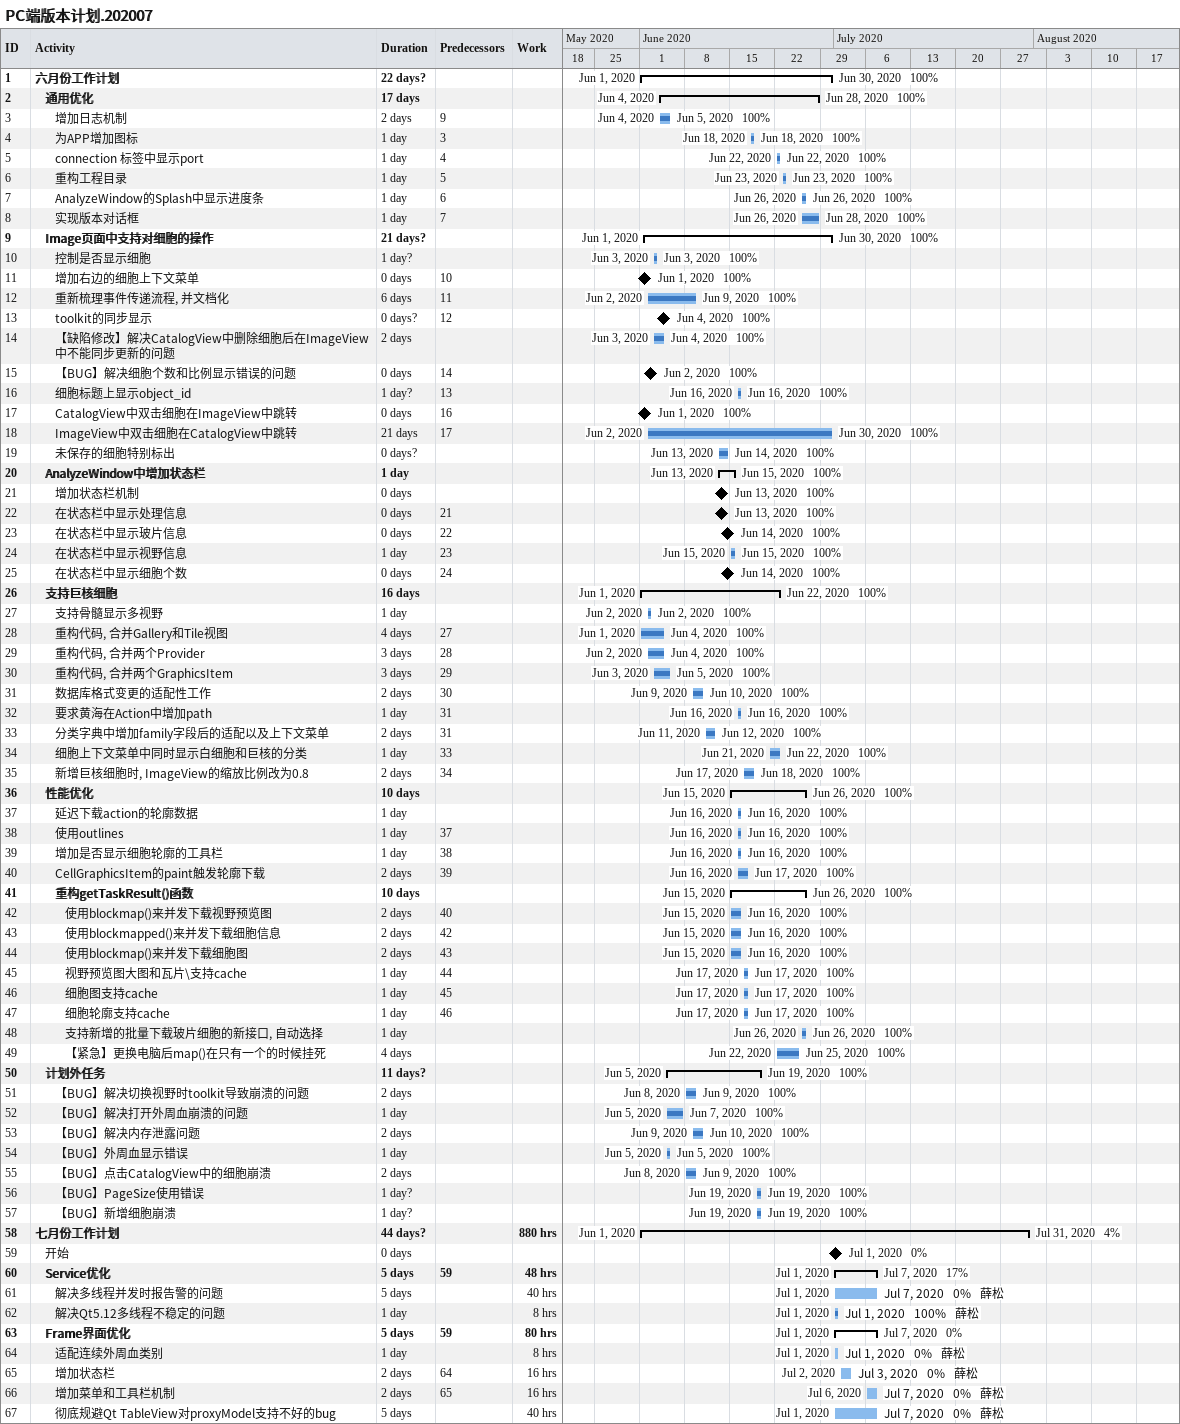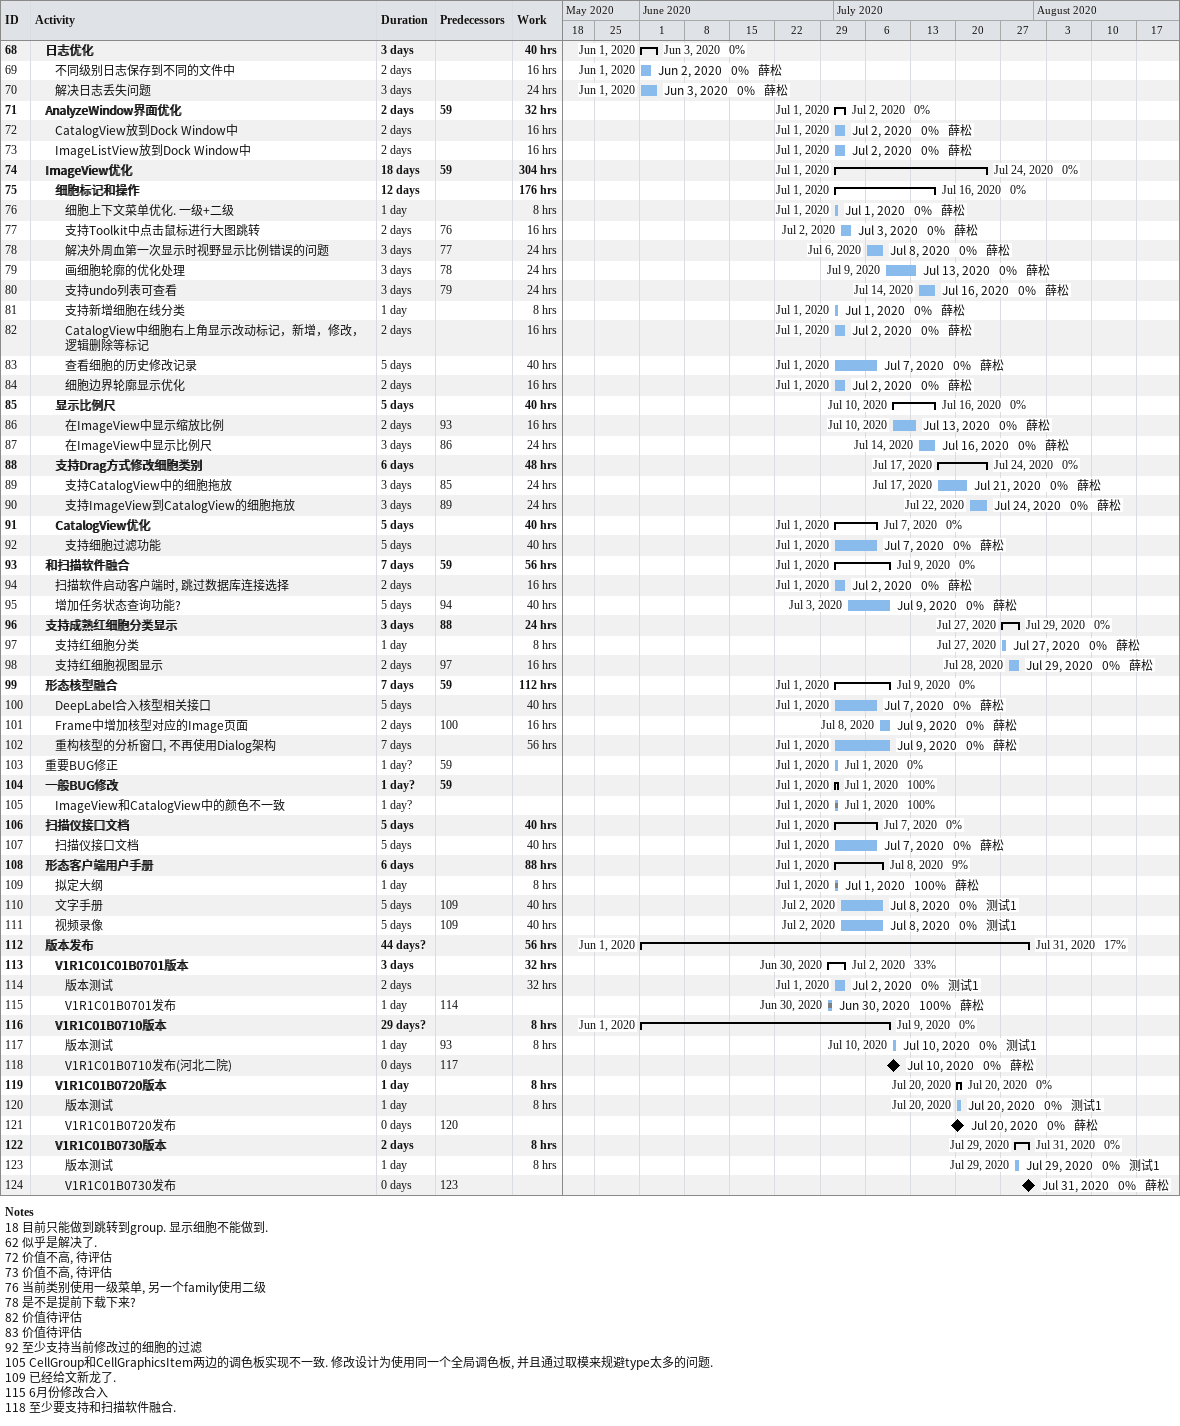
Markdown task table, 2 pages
PC端版本计划.202007

| ID | Level | Task | Duration | Start | Finish | Predecessors | Resources | % complete | Work (h) |
|---|---|---|---|---|---|---|---|---|---|
| 1 | 1 | **六月份工作计划** | 22d? | 2020-06-01 | 2020-06-30 |  |  | 100 |  |
| 2 | 2 | **通用优化** | 17d | 2020-06-04 | 2020-06-28 |  |  | 100 |  |
| 3 | 3 | 增加日志机制 | 2d | 2020-06-04 | 2020-06-05 | 9 |  | 100 |  |
| 4 | 3 | 为APP增加图标 | 1d | 2020-06-18 | 2020-06-18 | 3 |  | 100 |  |
| 5 | 3 | connection 标签中显示port | 1d | 2020-06-22 | 2020-06-22 | 4 |  | 100 |  |
| 6 | 3 | 重构工程目录 | 1d | 2020-06-23 | 2020-06-23 | 5 |  | 100 |  |
| 7 | 3 | AnalyzeWindow的Splash中显示进度条 | 1d | 2020-06-26 | 2020-06-26 | 6 |  | 100 |  |
| 8 | 3 | 实现版本对话框 | 1d | 2020-06-26 | 2020-06-28 | 7 |  | 100 |  |
| 9 | 2 | **Image页面中支持对细胞的操作** | 21d? | 2020-06-01 | 2020-06-30 |  |  | 100 |  |
| 10 | 3 | 控制是否显示细胞 | 1d? | 2020-06-03 | 2020-06-03 |  |  | 100 |  |
| 11 | 3 | 增加右边的细胞上下文菜单 | 0d | 2020-06-01 | 2020-06-01 | 10 |  | 100 |  |
| 12 | 3 | 重新梳理事件传递流程, 并文档化 | 6d | 2020-06-02 | 2020-06-09 | 11 |  | 100 |  |
| 13 | 3 | toolkit的同步显示 | 0d? | 2020-06-04 | 2020-06-04 | 12 |  | 100 |  |
| 14 | 3 | 【缺陷修改】解决CatalogView中删除细胞后在ImageView中不能同步更新的问题 | 2d | 2020-06-03 | 2020-06-04 |  |  | 100 |  |
| 15 | 3 | 【BUG】解决细胞个数和比例显示错误的问题 | 0d | 2020-06-02 | 2020-06-02 | 14 |  | 100 |  |
| 16 | 3 | 细胞标题上显示object_id | 1d? | 2020-06-16 | 2020-06-16 | 13 |  | 100 |  |
| 17 | 3 | CatalogView中双击细胞在ImageView中跳转 | 0d | 2020-06-01 | 2020-06-01 | 16 |  | 100 |  |
| 18 | 3 | ImageView中双击细胞在CatalogView中跳转 | 21d | 2020-06-02 | 2020-06-30 | 17 |  | 100 |  |
| 19 | 3 | 未保存的细胞特别标出 | 0d? | 2020-06-13 | 2020-06-14 |  |  | 100 |  |
| 20 | 2 | **AnalyzeWindow中增加状态栏** | 1d | 2020-06-13 | 2020-06-15 |  |  | 100 |  |
| 21 | 3 | 增加状态栏机制 | 0d | 2020-06-13 | 2020-06-13 |  |  | 100 |  |
| 22 | 3 | 在状态栏中显示处理信息 | 0d | 2020-06-13 | 2020-06-13 | 21 |  | 100 |  |
| 23 | 3 | 在状态栏中显示玻片信息 | 0d | 2020-06-14 | 2020-06-14 | 22 |  | 100 |  |
| 24 | 3 | 在状态栏中显示视野信息 | 1d | 2020-06-15 | 2020-06-15 | 23 |  | 100 |  |
| 25 | 3 | 在状态栏中显示细胞个数 | 0d | 2020-06-14 | 2020-06-14 | 24 |  | 100 |  |
| 26 | 2 | **支持巨核细胞** | 16d | 2020-06-01 | 2020-06-22 |  |  | 100 |  |
| 27 | 3 | 支持骨髓显示多视野 | 1d | 2020-06-02 | 2020-06-02 |  |  | 100 |  |
| 28 | 3 | 重构代码, 合并Gallery和Tile视图 | 4d | 2020-06-01 | 2020-06-04 | 27 |  | 100 |  |
| 29 | 3 | 重构代码, 合并两个Provider | 3d | 2020-06-02 | 2020-06-04 | 28 |  | 100 |  |
| 30 | 3 | 重构代码, 合并两个GraphicsItem | 3d | 2020-06-03 | 2020-06-05 | 29 |  | 100 |  |
| 31 | 3 | 数据库格式变更的适配性工作 | 2d | 2020-06-09 | 2020-06-10 | 30 |  | 100 |  |
| 32 | 3 | 要求黄海在Action中增加path | 1d | 2020-06-16 | 2020-06-16 | 31 |  | 100 |  |
| 33 | 3 | 分类字典中增加family字段后的适配以及上下文菜单 | 2d | 2020-06-11 | 2020-06-12 | 31 |  | 100 |  |
| 34 | 3 | 细胞上下文菜单中同时显示白细胞和巨核的分类 | 1d | 2020-06-21 | 2020-06-22 | 33 |  | 100 |  |
| 35 | 3 | 新增巨核细胞时, ImageView的缩放比例改为0.8 | 2d | 2020-06-17 | 2020-06-18 | 34 |  | 100 |  |
| 36 | 2 | **性能优化** | 10d | 2020-06-15 | 2020-06-26 |  |  | 100 |  |
| 37 | 3 | 延迟下载action的轮廓数据 | 1d | 2020-06-16 | 2020-06-16 |  |  | 100 |  |
| 38 | 3 | 使用outlines | 1d | 2020-06-16 | 2020-06-16 | 37 |  | 100 |  |
| 39 | 3 | 增加是否显示细胞轮廓的工具栏 | 1d | 2020-06-16 | 2020-06-16 | 38 |  | 100 |  |
| 40 | 3 | CellGraphicsItem的paint触发轮廓下载 | 2d | 2020-06-16 | 2020-06-17 | 39 |  | 100 |  |
| 41 | 3 | **重构getTaskResult()函数** | 10d | 2020-06-15 | 2020-06-26 |  |  | 100 |  |
| 42 | 4 | 使用blockmap()来并发下载视野预览图 | 2d | 2020-06-15 | 2020-06-16 | 40 |  | 100 |  |
| 43 | 4 | 使用blockmapped()来并发下载细胞信息 | 2d | 2020-06-15 | 2020-06-16 | 42 |  | 100 |  |
| 44 | 4 | 使用blockmap()来并发下载细胞图 | 2d | 2020-06-15 | 2020-06-16 | 43 |  | 100 |  |
| 45 | 4 | 视野预览图大图和瓦片\支持cache | 1d | 2020-06-17 | 2020-06-17 | 44 |  | 100 |  |
| 46 | 4 | 细胞图支持cache | 1d | 2020-06-17 | 2020-06-17 | 45 |  | 100 |  |
| 47 | 4 | 细胞轮廓支持cache | 1d | 2020-06-17 | 2020-06-17 | 46 |  | 100 |  |
| 48 | 4 | 支持新增的批量下载玻片细胞的新接口, 自动选择 | 1d | 2020-06-26 | 2020-06-26 |  |  | 100 |  |
| 49 | 4 | 【紧急】更换电脑后map()在只有一个的时候挂死 | 4d | 2020-06-22 | 2020-06-25 |  |  | 100 |  |
| 50 | 2 | **计划外任务** | 11d? | 2020-06-05 | 2020-06-19 |  |  | 100 |  |
| 51 | 3 | 【BUG】解决切换视野时toolkit导致崩溃的问题 | 2d | 2020-06-08 | 2020-06-09 |  |  | 100 |  |
| 52 | 3 | 【BUG】解决打开外周血崩溃的问题 | 1d | 2020-06-05 | 2020-06-07 |  |  | 100 |  |
| 53 | 3 | 【BUG】解决内存泄露问题 | 2d | 2020-06-09 | 2020-06-10 |  |  | 100 |  |
| 54 | 3 | 【BUG】外周血显示错误 | 1d | 2020-06-05 | 2020-06-05 |  |  | 100 |  |
| 55 | 3 | 【BUG】点击CatalogView中的细胞崩溃 | 2d | 2020-06-08 | 2020-06-09 |  |  | 100 |  |
| 56 | 3 | 【BUG】PageSize使用错误 | 1d? | 2020-06-19 | 2020-06-19 |  |  | 100 |  |
| 57 | 3 | 【BUG】新增细胞崩溃 | 1d? | 2020-06-19 | 2020-06-19 |  |  | 100 |  |
| 58 | 1 | **七月份工作计划** | 44d? | 2020-06-01 | 2020-07-31 |  |  | 4 | 880 |
| 59 | 2 | 开始 | 0d | 2020-07-01 | 2020-07-01 |  |  | 0 |  |
| 60 | 2 | **Service优化** | 5d | 2020-07-01 | 2020-07-07 | 59 |  | 17 | 48 |
| 61 | 3 | 解决多线程并发时报告警的问题 | 5d | 2020-07-01 | 2020-07-07 |  | 薛松 | 0 | 40 |
| 62 | 3 | 解决Qt5.12多线程不稳定的问题 | 1d | 2020-07-01 | 2020-07-01 |  | 薛松 | 100 | 8 |
| 63 | 2 | **Frame界面优化** | 5d | 2020-07-01 | 2020-07-07 | 59 |  | 0 | 80 |
| 64 | 3 | 适配连续外周血类别 | 1d | 2020-07-01 | 2020-07-01 |  | 薛松 | 0 | 8 |
| 65 | 3 | 增加状态栏 | 2d | 2020-07-02 | 2020-07-03 | 64 | 薛松 | 0 | 16 |
| 66 | 3 | 增加菜单和工具栏机制 | 2d | 2020-07-06 | 2020-07-07 | 65 | 薛松 | 0 | 16 |
| 67 | 3 | 彻底规避Qt TableView对proxyModel支持不好的bug | 5d | 2020-07-01 | 2020-07-07 |  | 薛松 | 0 | 40 |
| 68 | 2 | **日志优化** | 3d | 2020-06-01 | 2020-06-03 |  |  | 0 | 40 |
| 69 | 3 | 不同级别日志保存到不同的文件中 | 2d | 2020-06-01 | 2020-06-02 |  | 薛松 | 0 | 16 |
| 70 | 3 | 解决日志丢失问题 | 3d | 2020-06-01 | 2020-06-03 |  | 薛松 | 0 | 24 |
| 71 | 2 | **AnalyzeWindow界面优化** | 2d | 2020-07-01 | 2020-07-02 | 59 |  | 0 | 32 |
| 72 | 3 | CatalogView放到Dock Window中 | 2d | 2020-07-01 | 2020-07-02 |  | 薛松 | 0 | 16 |
| 73 | 3 | ImageListView放到Dock Window中 | 2d | 2020-07-01 | 2020-07-02 |  | 薛松 | 0 | 16 |
| 74 | 2 | **ImageView优化** | 18d | 2020-07-01 | 2020-07-24 | 59 |  | 0 | 304 |
| 75 | 3 | **细胞标记和操作** | 12d | 2020-07-01 | 2020-07-16 |  |  | 0 | 176 |
| 76 | 4 | 细胞上下文菜单优化. 一级+二级 | 1d | 2020-07-01 | 2020-07-01 |  | 薛松 | 0 | 8 |
| 77 | 4 | 支持Toolkit中点击鼠标进行大图跳转 | 2d | 2020-07-02 | 2020-07-03 | 76 | 薛松 | 0 | 16 |
| 78 | 4 | 解决外周血第一次显示时视野显示比例错误的问题 | 3d | 2020-07-06 | 2020-07-08 | 77 | 薛松 | 0 | 24 |
| 79 | 4 | 画细胞轮廓的优化处理 | 3d | 2020-07-09 | 2020-07-13 | 78 | 薛松 | 0 | 24 |
| 80 | 4 | 支持undo列表可查看 | 3d | 2020-07-14 | 2020-07-16 | 79 | 薛松 | 0 | 24 |
| 81 | 4 | 支持新增细胞在线分类 | 1d | 2020-07-01 | 2020-07-01 |  | 薛松 | 0 | 8 |
| 82 | 4 | CatalogView中细胞右上角显示改动标记，新增，修改，逻辑删除等标记 | 2d | 2020-07-01 | 2020-07-02 |  | 薛松 | 0 | 16 |
| 83 | 4 | 查看细胞的历史修改记录 | 5d | 2020-07-01 | 2020-07-07 |  | 薛松 | 0 | 40 |
| 84 | 4 | 细胞边界轮廓显示优化 | 2d | 2020-07-01 | 2020-07-02 |  | 薛松 | 0 | 16 |
| 85 | 3 | **显示比例尺** | 5d | 2020-07-10 | 2020-07-16 |  |  | 0 | 40 |
| 86 | 4 | 在ImageView中显示缩放比例 | 2d | 2020-07-10 | 2020-07-13 | 93 | 薛松 | 0 | 16 |
| 87 | 4 | 在ImageView中显示比例尺 | 3d | 2020-07-14 | 2020-07-16 | 86 | 薛松 | 0 | 24 |
| 88 | 3 | **支持Drag方式修改细胞类别** | 6d | 2020-07-17 | 2020-07-24 |  |  | 0 | 48 |
| 89 | 4 | 支持CatalogView中的细胞拖放 | 3d | 2020-07-17 | 2020-07-21 | 85 | 薛松 | 0 | 24 |
| 90 | 4 | 支持ImageView到CatalogView的细胞拖放 | 3d | 2020-07-22 | 2020-07-24 | 89 | 薛松 | 0 | 24 |
| 91 | 3 | **CatalogView优化** | 5d | 2020-07-01 | 2020-07-07 |  |  | 0 | 40 |
| 92 | 4 | 支持细胞过滤功能 | 5d | 2020-07-01 | 2020-07-07 |  | 薛松 | 0 | 40 |
| 93 | 2 | **和扫描软件融合** | 7d | 2020-07-01 | 2020-07-09 | 59 |  | 0 | 56 |
| 94 | 3 | 扫描软件启动客户端时, 跳过数据库连接选择 | 2d | 2020-07-01 | 2020-07-02 |  | 薛松 | 0 | 16 |
| 95 | 3 | 增加任务状态查询功能? | 5d | 2020-07-03 | 2020-07-09 | 94 | 薛松 | 0 | 40 |
| 96 | 2 | **支持成熟红细胞分类显示** | 3d | 2020-07-27 | 2020-07-29 | 88 |  | 0 | 24 |
| 97 | 3 | 支持红细胞分类 | 1d | 2020-07-27 | 2020-07-27 |  | 薛松 | 0 | 8 |
| 98 | 3 | 支持红细胞视图显示 | 2d | 2020-07-28 | 2020-07-29 | 97 | 薛松 | 0 | 16 |
| 99 | 2 | **形态核型融合** | 7d | 2020-07-01 | 2020-07-09 | 59 |  | 0 | 112 |
| 100 | 3 | DeepLabel合入核型相关接口 | 5d | 2020-07-01 | 2020-07-07 |  | 薛松 | 0 | 40 |
| 101 | 3 | Frame中增加核型对应的Image页面 | 2d | 2020-07-08 | 2020-07-09 | 100 | 薛松 | 0 | 16 |
| 102 | 3 | 重构核型的分析窗口, 不再使用Dialog架构 | 7d | 2020-07-01 | 2020-07-09 |  | 薛松 | 0 | 56 |
| 103 | 2 | 重要BUG修正 | 1d? | 2020-07-01 | 2020-07-01 | 59 |  | 0 |  |
| 104 | 2 | **一般BUG修改** | 1d? | 2020-07-01 | 2020-07-01 | 59 |  | 100 |  |
| 105 | 3 | ImageView和CatalogView中的颜色不一致 | 1d? | 2020-07-01 | 2020-07-01 |  |  | 100 |  |
| 106 | 2 | **扫描仪接口文档** | 5d | 2020-07-01 | 2020-07-07 |  |  | 0 | 40 |
| 107 | 3 | 扫描仪接口文档 | 5d | 2020-07-01 | 2020-07-07 |  | 薛松 | 0 | 40 |
| 108 | 2 | **形态客户端用户手册** | 6d | 2020-07-01 | 2020-07-08 |  |  | 9 | 88 |
| 109 | 3 | 拟定大纲 | 1d | 2020-07-01 | 2020-07-01 |  | 薛松 | 100 | 8 |
| 110 | 3 | 文字手册 | 5d | 2020-07-02 | 2020-07-08 | 109 | 测试1 | 0 | 40 |
| 111 | 3 | 视频录像 | 5d | 2020-07-02 | 2020-07-08 | 109 | 测试1 | 0 | 40 |
| 112 | 2 | **版本发布** | 44d? | 2020-06-01 | 2020-07-31 |  |  | 17 | 56 |
| 113 | 3 | **V1R1C01C01B0701版本** | 3d | 2020-06-30 | 2020-07-02 |  |  | 33 | 32 |
| 114 | 4 | 版本测试 | 2d | 2020-07-01 | 2020-07-02 |  | 测试1 | 0 | 32 |
| 115 | 4 | V1R1C01B0701发布 | 1d | 2020-06-30 | 2020-06-30 | 114 | 薛松 | 100 |  |
| 116 | 3 | **V1R1C01B0710版本** | 29d? | 2020-06-01 | 2020-07-09 |  |  | 0 | 8 |
| 117 | 4 | 版本测试 | 1d | 2020-07-10 | 2020-07-10 | 93 | 测试1 | 0 | 8 |
| 118 | 4 | V1R1C01B0710发布(河北二院) | 0d | 2020-07-10 | 2020-07-10 | 117 | 薛松 | 0 |  |
| 119 | 3 | **V1R1C01B0720版本** | 1d | 2020-07-20 | 2020-07-20 |  |  | 0 | 8 |
| 120 | 4 | 版本测试 | 1d | 2020-07-20 | 2020-07-20 |  | 测试1 | 0 | 8 |
| 121 | 4 | V1R1C01B0720发布 | 0d | 2020-07-20 | 2020-07-20 | 120 | 薛松 | 0 |  |
| 122 | 3 | **V1R1C01B0730版本** | 2d | 2020-07-29 | 2020-07-31 |  |  | 0 | 8 |
| 123 | 4 | 版本测试 | 1d | 2020-07-29 | 2020-07-29 |  | 测试1 | 0 | 8 |
| 124 | 4 | V1R1C01B0730发布 | 0d | 2020-07-31 | 2020-07-31 | 123 | 薛松 | 0 |  |

Notes
- 18: 目前只能做到跳转到group. 显示细胞不能做到.
- 62: 似乎是解决了.
- 72: 价值不高, 待评估
- 73: 价值不高, 待评估
- 76: 当前类别使用一级菜单, 另一个family使用二级
- 78: 是不是提前下载下来?
- 82: 价值待评估
- 83: 价值待评估
- 92: 至少支持当前修改过的细胞的过滤
- 105: CellGroup和CellGraphicsItem两边的调色板实现不一致. 修改设计为使用同一个全局调色板, 并且通过取模来规避type太多的问题.
- 109: 已经给文新龙了.
- 115: 6月份修改合入
- 118: 至少要支持和扫描软件融合.
